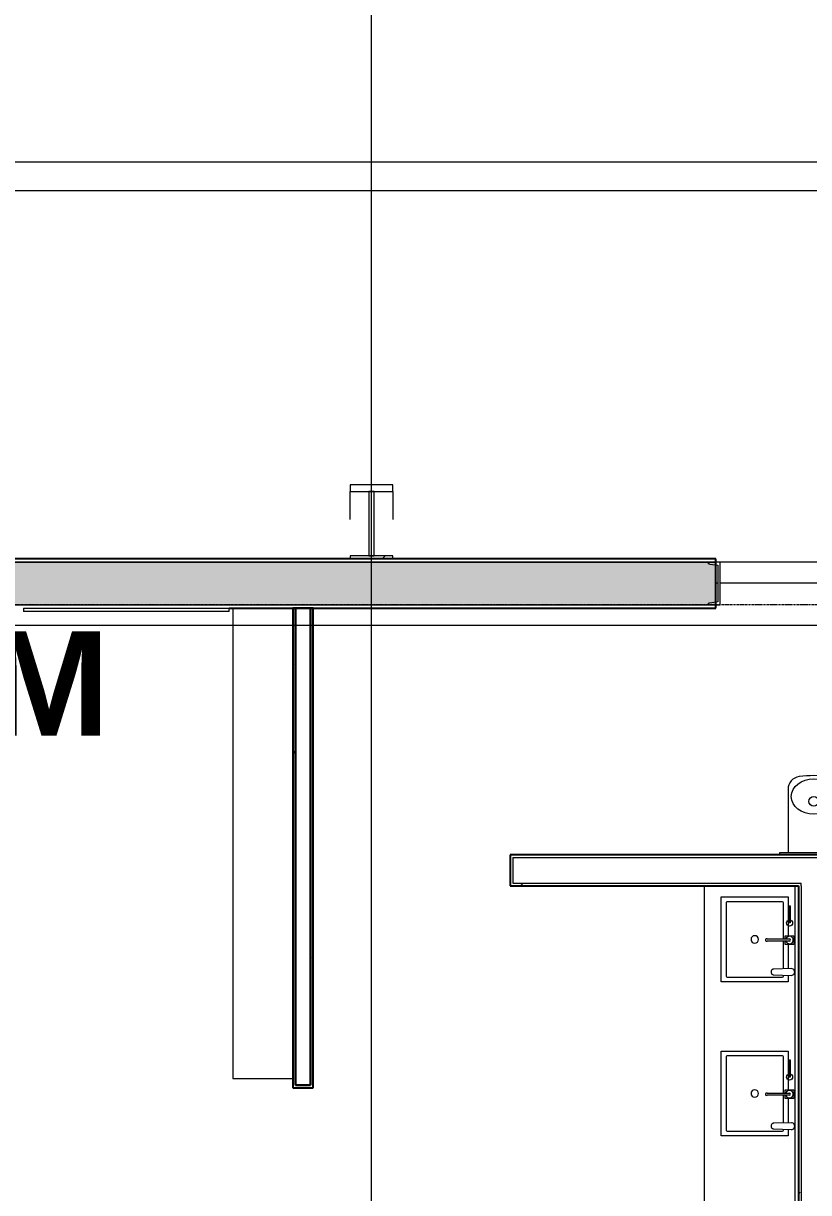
# Model space of a CAD drawing. Header units: inches. Extents: x 25557 to 33164, y -23509 to -20035.
# Drawn here: x 31253 to 31436.2, y -22506.8 to -22233.7 of the extents above; entities that cross this region are included whole.
import ezdxf

# ---------------------------------------------------------------- set-up
doc = ezdxf.new("R2010")
doc.units = ezdxf.units.IN
doc.header["$MEASUREMENT"] = 0
doc.linetypes.add('Grid Line 1_2_', pattern=[0.875, 0.5, -0.125, 0.125, -0.125])
for name, color, linetype, lineweight in [('A-AREA', 32, 'Continuous', 9), ('A-FLOR', 192, 'Continuous', 9), ('A-GENM', 13, 'Continuous', 9), ('A-WALL', 113, 'Continuous', 25), ('A-WALL-PATT', 111, 'Continuous', 25), ('G-ANNO-SYMB', 111, 'Continuous', 9), ('I-FURN', 30, 'Continuous', 9), ('I-WALL', 2, 'Continuous', 9), ('L-SITE-WALL', 31, 'Continuous', 9), ('M-AREA-IDEN', 171, 'Continuous', 9), ('P-SANR-FIXT', 6, 'Continuous', 9), ('Q-CASE', 31, 'Continuous', 9), ('Q-SPCQ', 91, 'Continuous', 9), ('S-BEAM', 12, 'Continuous', 9), ('S-COLS', 52, 'Continuous', 9), ('S-GRID', 1, 'Continuous', 9)]:
    doc.layers.add(name, color=color, linetype=linetype, lineweight=lineweight)
doc.styles.add('Arial_B', font='arialbd.ttf', dxfattribs={"height": 24.354149})
pattern_1 = [(0, (5932.319, 0), (61.44, 15.36), [2.534, -43.546, 2.534, -43.546, -245.76]), (0, (5932.319, 0), (61.44, 15.36), [-92.16, 2.534, -89.626, 2.534, -43.546, -107.52]), (0, (5932.319, 0), (61.44, 15.36), [-230.4, 2.534, -28.186, 2.534, -74.266]), (120, (5955.359, 7.68), (-44.02215, 45.528601), [2.534, -43.546, 2.534, -43.546, -245.76]), (120, (5955.359, 7.68), (-44.02215, 45.528601), [-92.16, 2.534, -89.626, 2.534, -43.546, -107.52]), (120, (5955.359, 7.68), (-44.02215, 45.528601), [-230.4, 2.534, -28.186, 2.534, -74.266]), (240, (5963.039, 38.4), (-17.41785, -60.888601), [2.534, -43.546, 2.534, -43.546, -245.76]), (240, (5963.039, 38.4), (-17.41785, -60.888601), [-92.16, 2.534, -89.626, 2.534, -43.546, -107.52]), (240, (5963.039, 38.4), (-17.41785, -60.888601), [-230.4, 2.534, -28.186, 2.534, -74.266])]
pattern_2 = [(225, (31334.21, -22360.053), (19.00703, -19.00703), []), (225, (31334.21, -22388.853), (19.00703, -19.00703), [])]

# ---------------------------------------------------------------- blocks, each defined once
blk = doc.blocks.new('Furniture 8 - Furniture 1-2437-Overall Floor Plan')
at = {"layer": 'I-FURN', "color": 7}
for p, q in [((25350.61, -22496.3), (25350.61, -22606.18)), ((25350.61, -22606.18), (25364.61, -22606.18))]:
    blk.add_line(p, q, dxfattribs=at)
blk = doc.blocks.new('Drinking_Fountain-Haws_Corporation-Wall_Mounted_1119 - 1119-321659-Overall Floor Plan')
at = {"layer": 'P-SANR-FIXT', "color": 7}
for p, q in [((13.07, 20.75), (13.07, 5.95)), ((25.07, 5.95), (25.07, 20.75)), ((29.07, 15), (29.07, 5.95)), ((41.07, 5.95), (41.07, 15)), ((43.07, 5.95), (11.07, 5.95)), ((11.07, 5.95), (11.07, 5.45)), ((43.07, 5.45), (43.07, 5.95))]:
    blk.add_line(p, q, dxfattribs=at)
for centre, radius in [((22.94, 21.8), 0.625), ((19.07, 17.94), 1.13), ((38.94, 16.07), 0.625), ((35.07, 12.19), 1.13)]:
    blk.add_circle(centre, radius, dxfattribs=at)
for centre, radius, start, end in [((16.07, 20.75), 3, 97.5776, 180), ((19.07, -1.8), 25.75, 82.4224, 97.5776), ((22.07, 20.75), 3, 360, 82.4224), ((32.07, 15), 3, 97.5776, 180), ((35.07, -7.55), 25.75, 82.4224, 97.5776), ((38.07, 15), 3, 360, 82.4224)]:
    blk.add_arc(centre, radius, start, end, dxfattribs=at)
for centre, ratio in [((19.07, 19.07), 0.786373), ((35.07, 13.32), 0.786365)]:
    blk.add_ellipse(centre, major_axis=(-5.25, 0), ratio=ratio, dxfattribs=at)
blk = doc.blocks.new('Soap_Dispenser-TOTO-TES1ADC-05 - Polished Chrome-162828-Overall Floor Plan')
at = {"layer": 'A-GENM', "color": 7}
for p, q in [((-0.79, 0), (-0.66, -4.1)), ((0.66, -4.1), (0.79, -0.03))]:
    blk.add_line(p, q, dxfattribs=at)
blk.add_arc((0, 0), 0.791, 358.1479, 179.999, dxfattribs=at)
blk.add_open_spline([(-0.66, -4.1), (-0.66, -4.15), (-0.65, -4.25), (-0.6, -4.4), (-0.51, -4.53), (-0.35, -4.67), (-0.08, -4.76), (0.21, -4.73), (0.42, -4.61), (0.56, -4.47), (0.65, -4.29), (0.66, -4.16), (0.66, -4.1)], degree=3, knots=[0, 0, 0, 0, 0.076923, 0.153846, 0.230769, 0.307692, 0.461538, 0.615385, 0.711538, 0.807692, 0.903846, 1, 1, 1, 1], dxfattribs=at)
blk = doc.blocks.new('Faucet-Lavatory-Zurn-Z6920XL - Z6920-XL-ADM2-H4-162876-Overall Floor Plan')
at = {"layer": 'P-SANR-FIXT'}
for p, q in [((-0.25, 0), (-0.25, 5.25)), ((0.25, 5.25), (0.25, 0)), ((-1, 1), (-0.25, 1)), ((-1, -1), (-1, 1)), ((0.25, 1), (1, 1)), ((1, 1), (1, -1)), ((4, 0.12), (8, 0.12)), ((4, -0.12), (4, 0.12)), ((8, 0.12), (8, -0.12)), ((1, -1), (-1, -1)), ((8, -0.12), (4, -0.12))]:
    blk.add_line(p, q, dxfattribs=at)
blk.add_circle((4, 0), 0.719, dxfattribs=at)
for centre, radius, start, end in [((0, 5.37), 0.281, 332.734, 207.266), ((0, 0), 0.875, 107.1429, 180), ((0, 0), 0.875, 360, 72.8571), ((0, 0), 0.875, 180, 360), ((0, 0), 0.25, 180, 0)]:
    blk.add_arc(centre, radius, start, end, dxfattribs=at)
blk = doc.blocks.new('Bradley-Washroom_Accessories-Mirrors-780_Custom - Bradley-Washroom_Accessories-Mirrors-780_Custom-177760-Overall Floor Plan')
at = {"layer": 'Q-SPCQ', "color": 7}
for p, q in [((25320.64, -22370.3), (25368.64, -22370.3)), ((25320.64, -22370.3), (25320.64, -22371.05)), ((25368.64, -22371.05), (25368.64, -22370.3)), ((25368.64, -22371.05), (25320.64, -22371.05))]:
    blk.add_line(p, q, dxfattribs=at)
blk = doc.blocks.new('Counter Top - 24_ Depth-179606-Overall Floor Plan')
at = {"layer": 'Q-CASE', "color": 7}
for p, q in [((33.11, -0.75), (-47.26, -0.75)), ((-47.26, -22), (33.11, -22))]:
    blk.add_line(p, q, dxfattribs=at)
blk = doc.blocks.new('Sink-Under_Counter-Kohler-2882 - White-191670-Overall Floor Plan')
at = {"layer": 'P-SANR-FIXT', "color": 7}
for p, q in [((-9.91, -7.81), (-9.91, 7.81)), ((-9.91, 7.81), (-0.85, 7.81)), ((-8.81, 6.46), (-8.81, -6.46)), ((-0.1, 6.71), (-8.56, 6.71)), ((6.87, 6.71), (0.4, 6.71)), ((1.15, 7.81), (6.83, 7.81)), ((8.56, 6.71), (8.33, 6.71)), ((8.37, 7.81), (9.91, 7.81)), ((8.81, -6.46), (8.81, 6.46)), ((9.91, 7.81), (9.91, -7.81)), ((9.91, -7.81), (-9.91, -7.81)), ((-8.56, -6.71), (8.56, -6.71))]:
    blk.add_line(p, q, dxfattribs=at)
for centre, radius, start, end in [((-8.56, 6.46), 0.25, 90, 180), ((8.56, 6.46), 0.25, 360, 90), ((0, 0), 0.875, 360, 180), ((0, 0), 0.875, 180, 360), ((-8.56, -6.46), 0.25, 180, 270), ((8.56, -6.46), 0.25, 270, 360)]:
    blk.add_arc(centre, radius, start, end, dxfattribs=at)
blk = doc.blocks.new('Locker Rooms and Restrooms_rvt-2-Overall Floor Plan')
at = {"layer": 'A-WALL-PATT', "lineweight": 9}
h = blk.add_hatch(dxfattribs=at)
h.set_pattern_fill('FP_15', style=0, pattern_type=2)
h.set_pattern_definition(pattern_1)
h.paths.add_polyline_path([(25384.14, -22482.37), (25384.14, -22370.3), (25383.52, -22370.3), (25383.52, -22482.37)], flags=0)
h = blk.add_hatch(dxfattribs=at)
h.set_pattern_fill('FP_15', style=0, pattern_type=2)
h.set_pattern_definition(pattern_1)
h.paths.add_polyline_path([(25388.27, -22481.74), (25388.27, -22370.3), (25387.64, -22370.3), (25387.64, -22481.74)], flags=0)
h = blk.add_hatch(dxfattribs=at)
h.set_pattern_fill('FP_15', style=0, pattern_type=2)
h.set_pattern_definition(pattern_1)
h.paths.add_polyline_path([(25608.89, -22434.55), (25609.52, -22434.55), (25609.52, -22427.93), (25434.27, -22427.93), (25434.27, -22434.55), (25434.89, -22434.55), (25434.89, -22428.55), (25608.89, -22428.55)], flags=0)
h = blk.add_hatch(dxfattribs=at)
h.set_pattern_fill('FP_15', style=0, pattern_type=2)
h.set_pattern_definition(pattern_1)
h.paths.add_polyline_path([(25609.52, -22435.18), (25609.52, -22434.55), (25521.39, -22434.55), (25521.39, -22435.18), (25534.55, -22435.18)], flags=0)
h.paths.add_polyline_path([(25434.27, -22435.18), (25502.14, -22435.18), (25502.14, -22434.55), (25434.27, -22434.55)], flags=0)
h.paths.add_polyline_path([(25505.64, -22435.18), (25517.89, -22435.18), (25517.89, -22434.55), (25505.64, -22434.55)], flags=0)
h = blk.add_hatch(dxfattribs=at)
h.set_pattern_fill('FP_15', style=0, pattern_type=2)
h.set_pattern_definition(pattern_1)
h.paths.add_polyline_path([(25501.52, -22691.3), (25502.14, -22691.3), (25502.14, -22519.68), (25501.52, -22519.68), (25501.52, -22685.29)], flags=0)
h.paths.add_polyline_path([(25501.52, -22516.18), (25502.14, -22516.18), (25502.14, -22435.18), (25501.52, -22435.18), (25501.52, -22515.55)], flags=0)
at = {"layer": 'A-WALL', "color": 7, "lineweight": 9}
for p, q in [((25434.89, -22428.55), (25434.89, -22434.55)), ((25434.89, -22428.55), (25608.89, -22428.55)), ((25434.89, -22434.55), (25502.14, -22434.55)), ((25502.14, -22435.18), (25502.14, -22434.55)), ((25502.14, -22435.18), (25502.14, -22516.18))]:
    blk.add_line(p, q, dxfattribs=at)
at = {"layer": 'I-WALL', "color": 250, "lineweight": 25}
for p, q in [((25383.52, -22370.3), (25383.52, -22482.37)), ((25384.14, -22370.3), (25383.52, -22370.3)), ((25384.14, -22370.3), (25384.14, -22481.74)), ((25387.64, -22370.3), (25384.14, -22370.3)), ((25384.14, -22481.74), (25384.14, -22370.3)), ((25387.64, -22481.74), (25387.64, -22370.3)), ((25388.27, -22370.3), (25387.64, -22370.3)), ((25387.64, -22370.3), (25387.64, -22481.74)), ((25388.27, -22481.74), (25388.27, -22370.3)), ((25609.52, -22427.93), (25434.27, -22427.93)), ((25434.27, -22427.93), (25434.27, -22428.55)), ((25434.27, -22428.55), (25434.27, -22434.55)), ((25434.27, -22434.55), (25434.27, -22435.18)), ((25434.27, -22435.18), (25501.52, -22435.18)), ((25501.52, -22435.18), (25501.52, -22515.55)), ((25383.52, -22482.37), (25384.14, -22482.37)), ((25384.14, -22481.74), (25387.64, -22481.74)), ((25387.64, -22481.74), (25384.14, -22481.74)), ((25384.14, -22482.37), (25388.27, -22482.37)), ((25388.27, -22482.37), (25388.27, -22481.74))]:
    blk.add_line(p, q, dxfattribs=at)
at = {"lineweight": 9}
for name, p in [('Bradley-Washroom_Accessories-Mirrors-780_Custom - Bradley-Washroom_Accessories-Mirrors-780_Custom-177760-Overall Floor Plan', (0, 0)), ('Furniture 8 - Furniture 1-2437-Overall Floor Plan', (18.9, 126)), ('Drinking_Fountain-Haws_Corporation-Wall_Mounted_1119 - 1119-321659-Overall Floor Plan', (25486.03, -22433.37))]:
    blk.add_blockref(name, p, dxfattribs=at)
for name, p, rotation in [('Counter Top - 24_ Depth-179606-Overall Floor Plan', (25501.52, -22482.44), 269.9999999999997), ('Sink-Under_Counter-Kohler-2882 - White-191670-Overall Floor Plan', (25491.33, -22447.68), 270), ('Faucet-Lavatory-Zurn-Z6920XL - Z6920-XL-ADM2-H4-162876-Overall Floor Plan', (25499.45, -22447.83), 90.00000000000037), ('Soap_Dispenser-TOTO-TES1ADC-05 - Polished Chrome-162828-Overall Floor Plan', (25499.87, -22455.28), 269.9999999999698), ('Sink-Under_Counter-Kohler-2882 - White-191670-Overall Floor Plan', (25491.33, -22483.68), 270), ('Faucet-Lavatory-Zurn-Z6920XL - Z6920-XL-ADM2-H4-162876-Overall Floor Plan', (25499.45, -22483.83), 90.00000000000037), ('Soap_Dispenser-TOTO-TES1ADC-05 - Polished Chrome-162828-Overall Floor Plan', (25499.87, -22491.28), 269.9999999999595)]:
    blk.add_blockref(name, p, dxfattribs=dict(at, rotation=rotation))
blk = doc.blocks.new('columns and girder2 - one-V25-Overall Floor Plan')
at = {"layer": 'S-BEAM'}
h = blk.add_hatch(dxfattribs=at)
h.set_pattern_fill('FP_24', color=256, style=0, pattern_type=2)
h.set_pattern_definition(pattern_2)
h.paths.add_polyline_path([(-5, -1.25), (-5, -2), (5, -2), (5, -1.25), (0, -1.25)], flags=0)
h.paths.add_polyline_path([(-5, -17.03), (-5, -18.55), (5, -18.55), (5, -17.03)], flags=0)
h.paths.add_polyline_path([(5, -1204.89), (-5, -1204.89), (-5, -1206.4), (5, -1206.4)], flags=0)
h.paths.add_polyline_path([(5, -1224.25), (-5, -1224.25), (-5, -1225), (5, -1225)], flags=0)
h = blk.add_hatch(dxfattribs=at)
h.set_pattern_fill('FP_24', color=256, style=0, pattern_type=2)
h.set_pattern_definition(pattern_2)
h.paths.add_polyline_path([(0.62, -2), (-0.63, -2), (-0.63, -17.03), (0.62, -17.03)], flags=0)
h.paths.add_polyline_path([(0.62, -1206.4), (-0.63, -1206.4), (-0.63, -1224.25), (0.62, -1224.25)], flags=0)
at = {"layer": 'S-BEAM', "lineweight": 15}
for p, q in [((-5, -1.25), (-5, -2)), ((-5, -2), (5, -2)), ((0.62, -2), (-0.63, -2)), ((-0.63, -2), (-0.63, -17.03)), ((0.62, -17.03), (0.62, -2)), ((5, -2), (5, -1.25)), ((5, -17.03), (-5, -17.03)), ((-5, -17.03), (-5, -18.55)), ((-5, -18.55), (5, -18.55)), ((-0.63, -17.03), (0.62, -17.03)), ((5, -18.55), (5, -17.03))]:
    blk.add_line(p, q, dxfattribs=at)
at = {"layer": 'S-BEAM'}
for p, q in [((-5, -17.03), (-5, -10.42)), ((5, -10.42), (5, -17.03))]:
    blk.add_line(p, q, dxfattribs=at)

msp = doc.modelspace()

# ---------------------------------------------------------------- hatches: boundary and pattern name
at = {"layer": 'A-WALL-PATT', "lineweight": 9}
h = msp.add_hatch(dxfattribs=at)
h.set_pattern_fill('FP_16', color=256, style=0, pattern_type=2)
h.set_pattern_definition([(161.57, (5933.279, 0.96), (-7.6802237, -0.0009796), [0, -54.643, 6.067, 0]), (18.43, (5931.359, 0.96), (-7.6802237, 0.0009796), [0, -54.643, 6.067, 0]), (108.43, (5933.279, 0.96), (3.8382953, -19.20136532), [18.211, -42.499]), (71.57, (5931.359, 0.96), (3.8382953, 19.20136532), [18.211, -42.499])])
h.paths.add_polyline_path([(31671.83, -22369.55), (31671.83, -22359.55), (31495.08, -22359.55), (31495.08, -22369.55)], flags=0)
h.paths.add_polyline_path([(31414.58, -22369.55), (31414.58, -22359.55), (31093.08, -22359.55), (31093.08, -22369.55), (31328.63, -22369.55)], flags=0)
h.paths.add_polyline_path([(31051.08, -22369.55), (31051.08, -22359.55), (30851.83, -22359.55), (30851.83, -22369.55), (30913.92, -22369.55)], flags=0)
h.paths.add_polyline_path([(30775.21, -22369.55), (30775.21, -22359.55), (30562.33, -22359.55), (30562.33, -22369.55), (30741.13, -22369.55)], flags=0)
h.paths.add_polyline_path([(28731.71, -22369.55), (28731.71, -22359.55), (28703.71, -22359.55), (28703.71, -22369.55)], flags=0)

# ---------------------------------------------------------------- linework, layer by layer
at = {"layer": 'A-AREA'}
for p, q in [((31415.06, -22364.49), (31414.58, -22364.49)), ((31495.08, -22364.49), (31415.58, -22364.49))]:
    msp.add_line(p, q, dxfattribs=at)
at = {"layer": 'A-FLOR'}
msp.add_line((30535.71, -22266.05), (31942.96, -22266.05), dxfattribs=at)
at = {"layer": 'A-WALL', "lineweight": 9}
for p, q in [((31093.08, -22359.55), (31414.58, -22359.55)), ((31093.08, -22369.55), (31414.58, -22369.55))]:
    msp.add_line(p, q, dxfattribs=at)
at = {"layer": 'G-ANNO-SYMB'}
for p, q in [((32246.95, -22272.83), (27936.21, -22272.83)), ((32245.84, -22374.36), (27929.61, -22374.36))]:
    msp.add_line(p, q, dxfattribs=at)
at = {"layer": 'L-SITE-WALL', "lineweight": 25}
for p, q in [((31414.58, -22358.8), (31093.08, -22358.8)), ((31414.58, -22370.3), (31414.58, -22358.8)), ((31300.96, -22370.3), (31414.58, -22370.3))]:
    msp.add_line(p, q, dxfattribs=at)
at = {"layer": 'S-COLS', "lineweight": 15}
for p, q in [((31415.58, -22359.55), (31412.69, -22359.55)), ((31415.58, -22369.55), (31415.58, -22359.55)), ((31413.13, -22359.99), (31415.06, -22360.29)), ((31415.06, -22360.29), (31415.06, -22368.81)), ((31412.69, -22369.55), (31415.58, -22369.55)), ((31415.06, -22368.81), (31413.13, -22369.12))]:
    msp.add_line(p, q, dxfattribs=at)
for centre, start, end in [((31413.13, -22359.55), 180, 270), ((31413.13, -22369.55), 90, 180)]:
    msp.add_arc(centre, 0.436, start, end, dxfattribs=at)
at = {"layer": 'S-GRID', "linetype": 'Grid Line 1_2_'}
for p, q in [((31334.21, -23095.8), (31334.21, -20550.05)), ((31334.21, -23413.24), (31334.21, -20902.43)), ((32651.38, -22359.55), (28585.83, -22359.55)), ((33029.79, -22359.55), (28669.83, -22359.55)), ((32933.79, -22369.55), (28669.83, -22369.55))]:
    msp.add_line(p, q, dxfattribs=at)

# ---------------------------------------------------------------- block references
at = {"lineweight": 5}
msp.add_blockref('Locker Rooms and Restrooms_rvt-2-Overall Floor Plan', (5932.32, 0), dxfattribs=at)
at = {"layer": 'S-BEAM', "rotation": 180}
msp.add_blockref('columns and girder2 - one-V25-Overall Floor Plan', (31334.21, -22360.05), dxfattribs=at)

# ---------------------------------------------------------------- texts
at = {"layer": 'M-AREA-IDEN', "insert": (31174.82, -22375.74), "char_height": 24.354, "width": 228.096, "attachment_point": 2, "line_spacing_factor": 0.938532, "style": 'Arial_B'}
msp.add_mtext('RESTROOM', dxfattribs=at)

doc.saveas('drawing.dxf')
